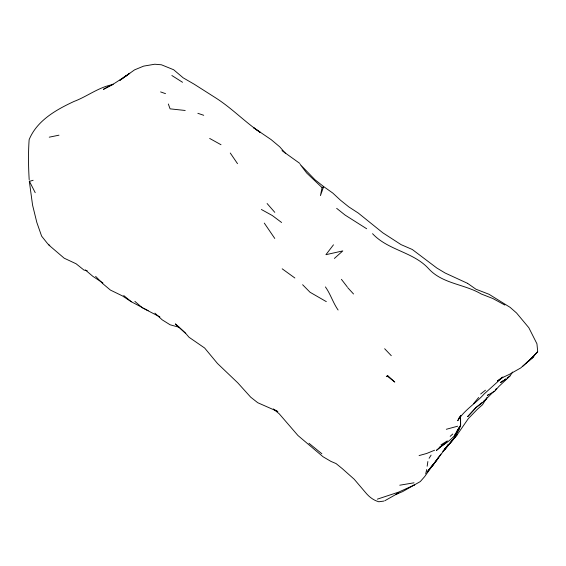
<?xml version="1.0" encoding="UTF-8"?>
<svg xmlns="http://www.w3.org/2000/svg" width="566" height="566" viewBox="0 0 566 566"><rect width="100%" height="100%" fill="white"/><g stroke="black" fill="none" stroke-linecap="round" stroke-linejoin="round"><path stroke-width="0.85" d="M460.455 417.269L460.526 415.798M460.42 418.005L460.766 415.522M427.153 466.228L427.875 461.516M322.082 187.622L320.448 195.61L323.653 186.589L315.007 179.776L300.143 164.416L306.786 173.118L322.082 187.622L323.653 186.589L332.773 193.056L340.499 200.222L348.868 206.937L358.25 213.035L382.793 232.796L401.082 244.639L412.289 249.486L436.867 268.051L445.138 273.017L467.615 283.368M425.71 473.848L426.7 469.547M460.108 416.512L459.656 417.963L460.186 416.286M443.001 451.208L457.491 434.285L468.344 418.592L477.308 409.324L482.543 404.711L487.156 397.176M459.429 417.142L457.724 420.75C464.297 410.032 475.808 403.374 484.064 394.049L502.856 377.069L497.472 380.975L501.469 378.074L509.542 374.289L520.748 367.928L532.005 357.903L537.7 351.507L536.943 343.803L528.828 327.721L516.581 313.026L510.136 307.366L489.052 294.292L475.928 289.205L467.778 283.488M453.522 439.117L459.026 428.894L453.522 439.117L444.869 449.255L448.385 444.388L436.874 459.988L428.455 470.346M429.099 458.311L431.101 455.121M456.981 431.136L460.646 425.377L460.568 415.925M458.156 429.247L460.512 425.604L460.441 418.798M488.691 394.375L487.34 395.464L494.79 391.127L498.752 386.578L509.938 376.029L512.647 372.039M426.983 472.072L432.926 465.294L438.629 457.059M432.926 465.294L440.921 454.137M454.3 435.48L460.646 425.377C457.095 435.841 448.095 442.018 439.188 447.6L444.685 443.433M443.022 451.321L449.354 444.02L444.869 449.255M333.48 244.816L325.924 254.693L342.812 250.901L334.393 258.436M436.874 459.988L427.903 470.962M473.537 403.678L478.659 397.488M494.274 391.099C488.317 396.391 483.548 402.737 476.664 406.961L481.942 402.603M495.328 389.84L496.389 388.58M429.516 469.087L432.693 465.302L424.642 476.629L420.29 481.574L402.553 491.642L396.058 494.295L398.782 492.845L384.802 500.761M529.719 359.983L528.531 361.193L533.816 356.375L522.694 366.315M530.901 358.773L537.424 352.123M442.746 444.961L436.414 450.423L446.786 441.883M450.196 436.336L452.758 434.016M387.54 375.477L386.288 376.588L387.83 376.574L394.799 382.071L387.54 375.477L387.83 376.574M526.267 362.905L533.816 356.375M483.916 400.969L486.555 398.789M480.654 394.007L485.487 390.186M123.657 77.45L129.748 73.276L119.95 80.28L134.552 69.873L143.63 66.123L154.773 64.227L161.423 64.786L173.656 69.745L183.172 77.825L194.138 84.171L215.405 97.706C231.565 107.901 244.823 121.916 260.608 132.628L253.589 127.697L271.121 139.604L279.717 146.806L285.71 153.598M503.025 380.769L500.266 382.666L506.117 379.206M504.412 379.821L505.792 378.873M507.171 377.925L509.938 376.029M126.204 75.787L115.025 83.025L103.444 89.343L112.316 84.73M530.54 358.816L532.005 357.903M440.935 444.883L447.366 440.9M413.59 485.366L414.333 484.998L398.62 492.13L377.338 499.155M434.603 450.225L426.693 453.465L419.088 455.573M33.146 180.271L29.46 181.353L35.212 192.681M446.319 429.283L457.689 426.191M49.249 137.177L58.97 135.182M113.327 84.511C99.05 86.867 87.419 96.425 74.075 101.427C56.218 109.698 36.967 120.516 29.128 139.675C28.215 153.018 28.385 166.326 29.184 179.698M413.987 482.812L399.759 485.211M383.925 501.073L378.81 501.773C373.489 500.28 369.103 496.891 365.586 492.597L354.203 479.232L342.197 468.563L336.034 463.554L330.976 461.417L323.094 456.79L297.949 435.509L279.25 413.838L273.293 408.9M185.209 110.476L170.083 108.849L168.335 104.002M87.235 270.796L83.938 270.06L76.113 263.784L64.184 258.188L48.655 244.908M277.411 411.383L257.735 402.716L250.688 397.169L237.777 382.842L217.478 363.485L204.644 348.019L189.009 337.237L185.676 333.367L179.026 327.233L170.097 324.785L162.159 319.811L154.907 313.139M197.852 113.306L203.718 115.287M160.602 91.918L165.513 93.645M123.713 295.523L131.319 301.763L143.134 307.961M159.867 316.903L142.321 307.819L134.871 301.367M144.585 308.746L148.207 310.706M209.661 138.429L221.009 144.733M261.379 209.477L272.331 215.547L281.606 222.502M326.32 301.643L310.012 292.233L302.619 284.719M102.948 282.993L92.859 276.357L85.296 269.904M275.359 410.081L277.856 411.659M171.866 75.504L182.542 82.289M282.193 268.815L294.865 277.998M504.851 305.053L492.852 298.523L481.256 293.995C464.403 284.012 442.442 283.884 428.632 268.701C413.272 251.813 388.149 250.441 372.548 233.68M281.995 150.634L299.902 163.482M321.849 453.748L308.965 443.277M49.787 245.446L47.777 243.861L41.615 236.128L36.818 222.417L32.566 205.09L29.29 181.014M366.669 228.756L345.09 215.073L336.664 208.338M131.319 301.763L122.461 295.926L110.391 290.061L102.8 283.679L95.619 276.357M179.026 327.233L175.403 323.901L185.676 333.367M384.647 348.727L391.29 355.703M347.651 287.585L353.531 293.987M267.102 203.527L274.793 212.349M325.415 286.92C330.516 294.03 333.02 302.796 338.1 310.012M341.418 279.328L347.206 286.842M274.779 238.456L264.294 223.103M230.27 153.018L237.515 163.666M457.491 434.285L449.128 444.289L457.491 434.285M467.7 416.597L476.268 407.272L467.7 416.597"/></g></svg>
